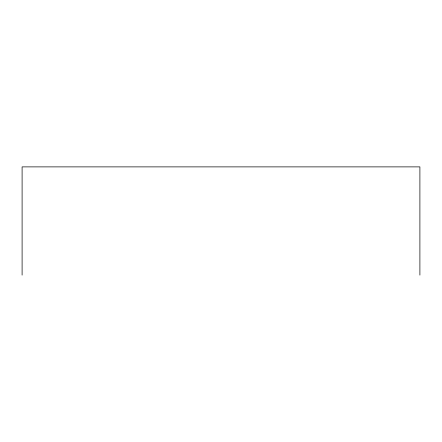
<?xml version="1.0" encoding="UTF-8"?>
<svg xmlns="http://www.w3.org/2000/svg" width="442" height="442" viewBox="0 0 442 442"><rect width="100%" height="100%" fill="white"/><g stroke="black" fill="none" stroke-linecap="round" stroke-linejoin="round"><path stroke-width="0.66" d="M419.9 275.117L419.9 166.883L22.1 166.883L22.1 275.117"/></g></svg>
